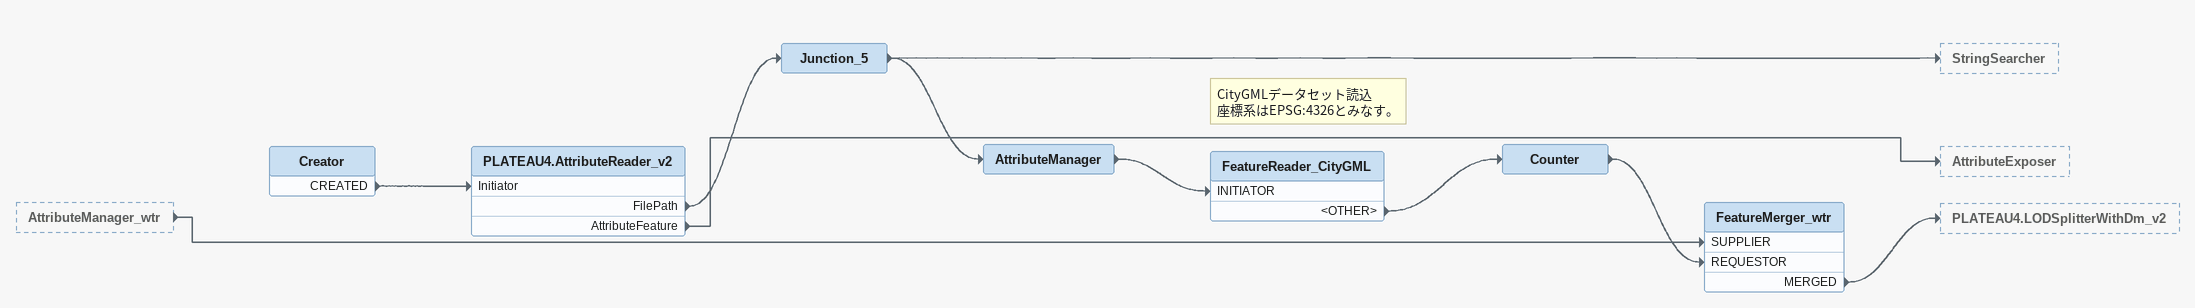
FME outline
AttributeManager_wtr [outside]
    -> FeatureMerger_wtr [SUPPLIER]
Creator
    CREATED -> PLATEAU4.AttributeReader_v2 [Initiator]
PLATEAU4.AttributeReader_v2
    FilePath -> Junction_5
    AttributeFeature -> AttributeExposer
Junction_5
    -> StringSearcher
    -> AttributeManager
AttributeManager
    -> FeatureReader_CityGML [INITIATOR]
Note: CityGMLデータセット読込 / 座標系はEPSG:4326とみなす。
FeatureReader_CityGML
    <OTHER> -> Counter
Counter
    -> FeatureMerger_wtr [REQUESTOR]
FeatureMerger_wtr
    MERGED -> PLATEAU4.LODSplitterWithDm_v2
